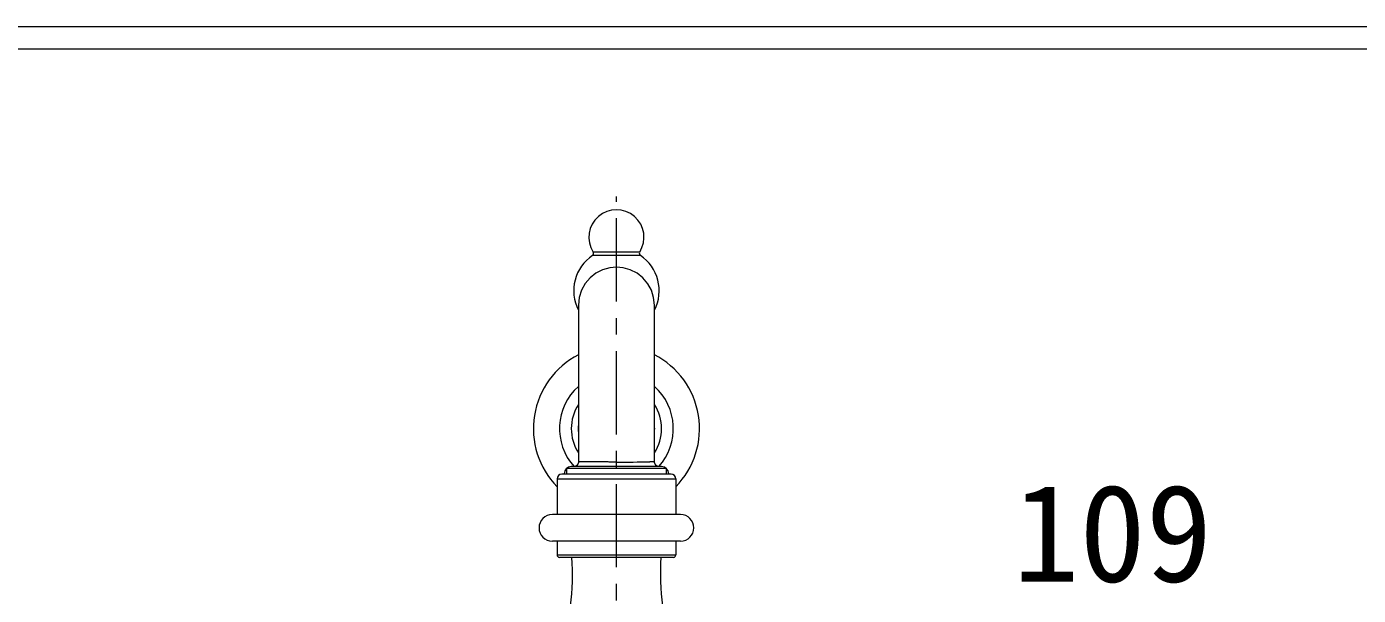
# Model space of a CAD drawing. Units: millimetres, scale not verified. Extents: x -893 to -5, y -307 to 307.
# Drawn here: x -733 to -452.6, y 187.6 to 307.4 of the extents above; entities that cross this region are included whole.
import ezdxf
from ezdxf.enums import TextEntityAlignment as Align

# ---------------------------------------------------------------- set-up
doc = ezdxf.new("R2010")
doc.units = ezdxf.units.MM
doc.header["$LTSCALE"] = 7
doc.linetypes.add('USER6', pattern=[4, 2.5, -0.5, 0.5, -0.5])
doc.layers.add('0-0_0', color=7, linetype='Continuous', lineweight=18)
doc.layers.add('1-9_02___PRT_ALL_AXES', color=7, linetype='Continuous', lineweight=18)
doc.styles.add('ＭＳ ゴシック', font='')
doc.styles.get('ＭＳ ゴシック').set_extended_font_data('MS Gothic')

msp = doc.modelspace()

# ---------------------------------------------------------------- linework, layer by layer
at = {"layer": '0-0_0'}
for p, q in [((-893.369, 307.42), (-4.855, 307.42)), ((-888.671, 302.722), (-9.553, 302.722)), ((-603.821, 259.25), (-613.882, 259.25)), ((-603.963, 259.934), (-613.74, 259.934)), ((-616.848, 248.755), (-616.848, 215.755)), ((-600.855, 215.755), (-600.855, 248.755)), ((-597.351, 213.155), (-620.351, 213.155)), ((-619.851, 213.255), (-597.851, 213.255)), ((-598.351, 214.373), (-619.351, 214.373)), ((-599.351, 214.755), (-618.351, 214.755)), ((-621.351, 212.155), (-596.351, 212.155)), ((-621.351, 196.155), (-596.351, 196.155)), ((-596.851, 195.655), (-620.851, 195.655))]:
    msp.add_line(p, q, dxfattribs=at)
at = {"layer": '0-0_0', "color": 1, "linetype": 'USER6'}
msp.add_line((-608.851, 81.557), (-608.851, 271.654), dxfattribs=at)
at = {"layer": '0-0_0', "color": 2}
for p, q in [((-619.351, 214.373), (-619.351, 213.155)), ((-598.351, 214.373), (-598.351, 213.155))]:
    msp.add_line(p, q, dxfattribs=at)
at = {"layer": '0-0_0'}
for points in [[(-608.851, 256.755), (-610.229, 256.633), (-611.761, 256.204), (-613.174, 255.487), (-614.413, 254.504), (-615.435, 253.293), (-616.206, 251.9), (-616.686, 250.369), (-616.848, 248.755)], [(-600.855, 248.755), (-601.017, 250.367), (-601.495, 251.897), (-602.264, 253.288), (-603.284, 254.497), (-604.52, 255.481), (-605.929, 256.199), (-607.458, 256.631), (-608.851, 256.755)], [(-616.848, 215.755), (-616.857, 215.617), (-616.969, 215.277), (-617.193, 214.999), (-617.501, 214.817), (-617.848, 214.755)], [(-616.815, 215.753), (-616.826, 215.753), (-616.836, 215.754), (-616.848, 215.755)], [(-616.387, 215.746), (-616.398, 215.746), (-616.409, 215.746), (-616.42, 215.746), (-616.431, 215.747), (-616.442, 215.747), (-616.453, 215.747), (-616.464, 215.747), (-616.475, 215.747), (-616.486, 215.747), (-616.497, 215.747), (-616.508, 215.747), (-616.519, 215.747), (-616.53, 215.748), (-616.541, 215.748), (-616.552, 215.748), (-616.563, 215.748), (-616.574, 215.748), (-616.585, 215.748), (-616.596, 215.748), (-616.607, 215.749), (-616.618, 215.749), (-616.629, 215.749), (-616.64, 215.749), (-616.651, 215.749), (-616.662, 215.749), (-616.672, 215.75), (-616.683, 215.75), (-616.694, 215.75), (-616.705, 215.75), (-616.716, 215.75), (-616.727, 215.75), (-616.739, 215.751), (-616.75, 215.751), (-616.76, 215.751), (-616.771, 215.751), (-616.782, 215.752), (-616.793, 215.752), (-616.804, 215.752), (-616.815, 215.753)], [(-615.96, 215.743), (-615.971, 215.743), (-615.982, 215.743), (-615.993, 215.743), (-616.004, 215.743), (-616.015, 215.743), (-616.026, 215.744), (-616.036, 215.744), (-616.047, 215.744), (-616.058, 215.744), (-616.069, 215.744), (-616.08, 215.744), (-616.091, 215.744), (-616.102, 215.744), (-616.113, 215.744), (-616.124, 215.744), (-616.135, 215.744), (-616.146, 215.744), (-616.157, 215.744), (-616.168, 215.744), (-616.179, 215.745), (-616.19, 215.745), (-616.201, 215.745), (-616.212, 215.745), (-616.223, 215.745), (-616.234, 215.745), (-616.245, 215.745), (-616.256, 215.745), (-616.267, 215.745), (-616.278, 215.745), (-616.289, 215.745), (-616.3, 215.745), (-616.311, 215.746), (-616.322, 215.746), (-616.333, 215.746), (-616.344, 215.746), (-616.355, 215.746), (-616.365, 215.746), (-616.376, 215.746), (-616.387, 215.746)], [(-608.851, 215.732), (-609.071, 215.732), (-609.291, 215.732), (-609.511, 215.732), (-609.73, 215.732), (-609.95, 215.732), (-610.17, 215.732), (-610.39, 215.732), (-610.609, 215.733), (-610.829, 215.733), (-611.049, 215.733), (-611.269, 215.733), (-611.488, 215.733), (-611.708, 215.733), (-611.928, 215.733), (-612.147, 215.733), (-612.367, 215.733), (-612.587, 215.734), (-612.807, 215.734), (-613.026, 215.734), (-613.246, 215.734), (-613.466, 215.735), (-613.686, 215.735), (-613.905, 215.736), (-614.125, 215.736), (-614.345, 215.737), (-614.565, 215.737), (-614.784, 215.738), (-615.004, 215.739), (-615.224, 215.74), (-615.443, 215.741), (-615.663, 215.742), (-615.883, 215.743), (-615.894, 215.743), (-615.905, 215.743), (-615.916, 215.743), (-615.927, 215.743), (-615.938, 215.743), (-615.949, 215.743), (-615.96, 215.743)], [(-601.708, 215.743), (-601.719, 215.743), (-601.73, 215.743), (-601.741, 215.743), (-601.752, 215.743), (-601.763, 215.743), (-601.774, 215.743), (-601.785, 215.743), (-601.796, 215.743), (-601.807, 215.743), (-601.818, 215.743)], [(-601.282, 215.746), (-601.293, 215.746), (-601.304, 215.746), (-601.314, 215.746), (-601.325, 215.746), (-601.336, 215.746), (-601.347, 215.746), (-601.358, 215.746), (-601.369, 215.746), (-601.38, 215.746), (-601.391, 215.746), (-601.402, 215.745), (-601.413, 215.745), (-601.424, 215.745), (-601.435, 215.745), (-601.446, 215.745), (-601.457, 215.745), (-601.468, 215.745), (-601.479, 215.745), (-601.49, 215.745), (-601.501, 215.745), (-601.511, 215.745), (-601.522, 215.745), (-601.533, 215.744), (-601.544, 215.744), (-601.555, 215.744), (-601.566, 215.744), (-601.577, 215.744), (-601.588, 215.744), (-601.599, 215.744), (-601.61, 215.744), (-601.621, 215.744), (-601.632, 215.744), (-601.643, 215.744), (-601.654, 215.744), (-601.665, 215.744), (-601.676, 215.744), (-601.687, 215.744), (-601.698, 215.743), (-601.708, 215.743)], [(-600.855, 215.755), (-600.866, 215.754), (-600.876, 215.753), (-600.888, 215.753), (-600.899, 215.752), (-600.91, 215.752), (-600.92, 215.752), (-600.931, 215.751), (-600.942, 215.751), (-600.953, 215.751), (-600.964, 215.751), (-600.975, 215.75), (-600.986, 215.75), (-600.997, 215.75), (-601.008, 215.75), (-601.019, 215.75), (-601.03, 215.75), (-601.041, 215.749), (-601.052, 215.749), (-601.063, 215.749), (-601.074, 215.749), (-601.085, 215.749), (-601.096, 215.749), (-601.107, 215.748), (-601.117, 215.748), (-601.128, 215.748), (-601.139, 215.748), (-601.15, 215.748), (-601.161, 215.748), (-601.172, 215.748), (-601.183, 215.747), (-601.194, 215.747), (-601.205, 215.747), (-601.216, 215.747), (-601.227, 215.747), (-601.238, 215.747), (-601.249, 215.747), (-601.26, 215.747), (-601.271, 215.747), (-601.282, 215.746)], [(-599.855, 214.755), (-600.202, 214.817), (-600.509, 214.999), (-600.734, 215.277), (-600.845, 215.617), (-600.855, 215.755)]]:
    msp.add_lwpolyline(points, dxfattribs=at)
for centre, radius, start, end in [((-608.851, 263.055), 5.8, 327.43823, 212.56177), ((-608.851, 251.787), 9, 123.98095, 207.08859), ((-614.161, 259.665), 0.5, 303.98095, 32.56177), ((-603.542, 259.665), 0.5, 147.43823, 236.01905), ((-608.851, 251.787), 9, 332.91141, 56.01905), ((-620.351, 212.155), 1, 90, 180), ((-618.351, 213.255), 1.5, 90, 180), ((-607.359, 1537.002), 1321.271, 269.93527, 270.24027), ((-599.351, 213.255), 1.5, 0, 90), ((-597.351, 212.155), 1, 0, 90), ((-620.851, 196.155), 0.5, 180, 270), ((-596.851, 196.155), 0.5, 270, 0)]:
    msp.add_arc(centre, radius, start, end, dxfattribs=at)
at = {"layer": '1-9_02___PRT_ALL_AXES'}
for p, q in [((-619.851, 213.255), (-619.851, 213.155)), ((-597.851, 213.255), (-597.851, 213.155)), ((-621.351, 212.155), (-621.351, 204.655)), ((-596.351, 212.155), (-596.351, 204.655)), ((-595.351, 204.655), (-622.351, 204.655)), ((-595.351, 199.055), (-622.351, 199.055)), ((-621.351, 199.055), (-621.351, 196.155)), ((-596.351, 199.055), (-596.351, 196.155))]:
    msp.add_line(p, q, dxfattribs=at)
for centre, radius, start, end in [((-608.851, 251.787), 9, 123.98095, 207.08859), ((-608.851, 251.787), 9, 332.91141, 56.01905), ((-608.851, 222.755), 17.49, 117.25467, 224.34319), ((-608.851, 222.755), 17.49, 315.65918, 62.74533), ((-608.851, 222.755), 11.981, 132.00773, 221.91128), ((-608.851, 222.755), 11.981, 318.08875, 47.99227), ((-608.851, 222.755), 9.5, 147.38985, 212.61015), ((-608.851, 222.755), 9.5, 327.38985, 32.61015), ((-608.851, 222.755), 8.05, 175.62059, 184.37941), ((-608.851, 222.755), 8, 179.73822, 180.26178), ((-608.851, 222.755), 8, 359.73822, 0.26178), ((-608.851, 222.755), 8.05, 355.62059, 4.37941), ((-622.351, 201.855), 2.8, 90, 270), ((-595.351, 201.855), 2.8, 270, 90), ((-669.68, 192.089), 51.579, 341.20605, 3.97041), ((-548.023, 192.089), 51.579, 176.02959, 198.79395)]:
    msp.add_arc(centre, radius, start, end, dxfattribs=at)

# ---------------------------------------------------------------- texts
at = {"layer": '0-0_0', "style": 'ＭＳ ゴシック'}
msp.add_text('109', height=20.53, dxfattribs=at).set_placement((-525.344, 184.346), align=Align.BOTTOM_LEFT)

doc.saveas('drawing.dxf')
